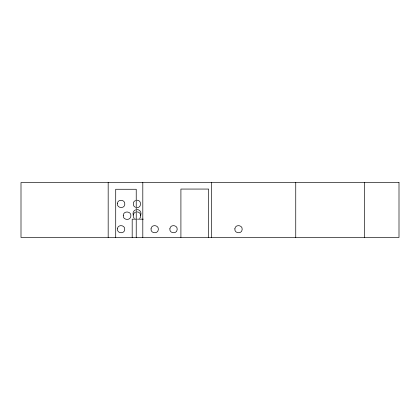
<?xml version="1.0" encoding="UTF-8"?>
<svg xmlns="http://www.w3.org/2000/svg" width="420" height="420" viewBox="0 0 420 420"><rect width="100%" height="100%" fill="white"/><g stroke="black" fill="none" stroke-linecap="round" stroke-linejoin="round"><path stroke-width="0.63" d="M140.542 215.444C142.023 212.94 139.918 209.433 137.015 209.554M139.687 218.405C142.123 216.206 140.254 211.701 136.978 211.869M135.513 200.466C132.494 201.537 132.494 206.304 135.513 207.37M135.482 209.858C133.487 210.63 132.452 213.129 133.313 215.087M135.513 212.163C133.051 213.071 132.342 216.62 134.274 218.405M136.941 207.659C141.761 207.879 141.761 199.957 136.941 200.183M136.106 219.156L132.185 219.156L132.185 237.473M137.413 219.156L143.293 219.156M364.371 182.527L364.361 237.473M295.748 182.527L295.748 237.473M211.397 182.527L211.428 237.473M208.619 237.447L208.619 189.063L180.91 189.063L180.91 237.447M142.805 182.527L142.805 237.473M136.227 237.473L136.227 189.263L115.715 189.263L115.715 237.473M108.176 182.527L108.176 237.473M117.374 203.553C116.681 208.325 124.567 209.102 124.814 204.283C125.512 199.511 117.626 198.734 117.374 203.553M117.411 228.837C116.729 233.531 124.483 234.292 124.724 229.556C125.412 224.863 117.658 224.102 117.411 228.837M123.265 215.323C122.551 220.211 130.631 221.009 130.883 216.074C131.596 211.181 123.517 210.389 123.265 215.323M151.022 228.837C150.334 233.531 158.088 234.292 158.335 229.556C159.017 224.863 151.263 224.102 151.022 228.837M169.864 228.837C169.181 233.531 176.935 234.292 177.177 229.556C177.865 224.863 170.111 224.102 169.864 228.837M234.859 228.837C234.176 233.531 241.93 234.292 242.172 229.556C242.86 224.863 235.106 224.102 234.859 228.837M399 182.527L21 182.527L21 237.473L399 237.473L399 182.527"/></g></svg>
